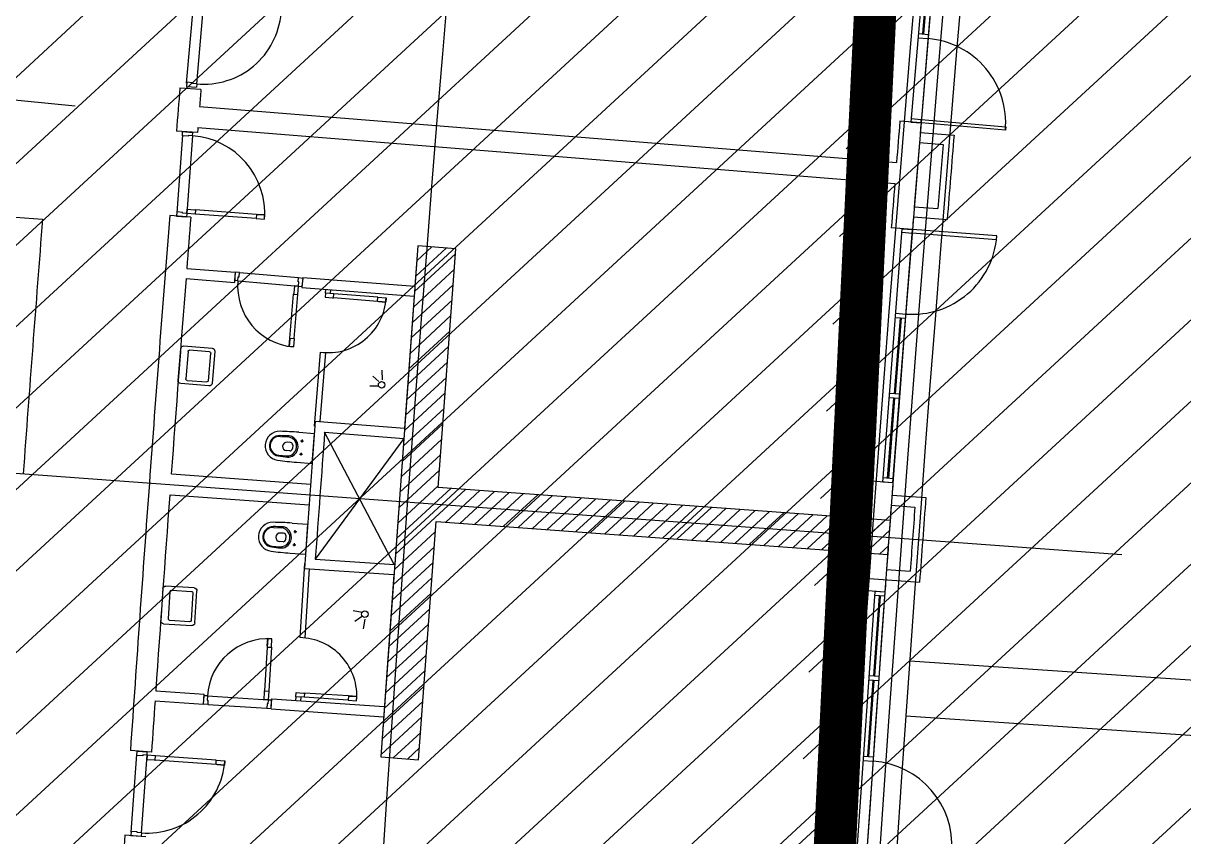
# Model space of a CAD drawing. Extents: x -678889171 to 586587, y -792238163 to 335485.
# Drawn here: x -678773857 to -678760152, y -792006059 to -791996453 of the extents above; entities that cross this region are included whole.
import ezdxf
from ezdxf.enums import TextEntityAlignment as Align

# ---------------------------------------------------------------- set-up
doc = ezdxf.new("R2010")
doc.units = 0
doc.header["$MEASUREMENT"] = 0
for name, color, linetype in [('A-FLOR-PATT', 252, 'Continuous'), ('A-SITE-PATT', 252, 'Continuous'), ('A-WALL', 252, 'Continuous')]:
    doc.layers.add(name, color=color, linetype=linetype)
for name, color, linetype, lineweight in [('BASEMENT3 LAYOUT$0$A-TABL-TEXT', 252, 'Continuous', 30), ('BASEMENT3 LAYOUT$0$HATCH11', 252, 'Continuous', 15), ('BASEMENT3 LAYOUT$0$HATCH2', 252, 'Continuous', 15), ('BASEMENT3 LAYOUT$0$HATCH7', 252, 'Continuous', 15)]:
    doc.layers.add(name, color=color, linetype=linetype, lineweight=lineweight)
doc.styles.add('Ground floor Towers$0$$Bas01-Rname$0$EN-SC', font='swissc.ttf')
doc.styles.add('Ground floor Towers$0$$Bas01-Rname$0$EN-SCL', font='swisscl.ttf')
doc.styles.add('Ground floor Towers$0$04-Ground Floor$0$V2-lower ground$0$LEVEL  FOR LICENSE LOWER GR$0$$LG- LEVEL$0$AR-SR', font='sarb.shx')

# ---------------------------------------------------------------- blocks, each defined once
blk = doc.blocks.new('A$C61C61320')
at = {"layer": 'BASEMENT3 LAYOUT$0$HATCH11'}
h = blk.add_hatch(dxfattribs=at)
h.set_pattern_fill('JIS_WOOD', color=256, scale=1000, style=0)
h.set_pattern_definition([(45, (-55979.95959305647, -92778.05480168064), (-499.9999991609842, 499.9999991609843), [])])
edge = h.paths.add_edge_path()
edge.add_line((-21467.74319023453, -134455.7384705361), (-52625.22989511769, -137297.8907696561))
edge.add_arc((469730.797268165, -78930.5305383486), 525606.8567419754, 175.7647423383216, 186.3757064635938, ccw=False)
edge.add_arc((-39265.1562679424, -44102.43736154633), 15691.08979022459, 0.9729785529091828, 165.2727067888424, ccw=False)
edge.add_arc((542230.0773749191, -76004.92878418005), 566720.1514529854, 176.7459500062832, 185.9199427217102)
at = {"layer": 'BASEMENT3 LAYOUT$0$HATCH2'}
h = blk.add_hatch(dxfattribs=at)
h.set_pattern_fill('JIS_WOOD', color=256, scale=1000, style=0)
h.set_pattern_definition([(45, (-845211.5632561638, -471074.8112416068), (-499.9999991609842, 499.9999991609843), [])])
edge = h.paths.add_edge_path()
edge.add_line((-87728.88771757309, -14436.92520058164), (11085.99286301623, -14077.61977391216))
edge.add_line((11085.9928630162, -14077.61977391216), (11086.00013759563, -61296.12011963065))
edge.add_line((11086.00013759569, -61296.12011963065), (-23868.16462742418, -60220.57708285929))
edge.add_line((-23868.16462742421, -60220.57708285929), (-23388.15647815715, -47455.2645226442))
edge.add_arc((-38984.06513334403, -44366.02445463254), 15898.9235792472, 348.7958745272753, 525.9866040010601)
edge.add_line((-54409.82303213701, -40516.12001080933), (-55179.78612954497, -49076.3717473704))
edge.add_line((-55179.78612954495, -49076.3717473704), (-87616.00626249687, -47227.09333388295))
edge.add_line((-87616.00626249681, -47227.09333388295), (-87728.88771757303, -14436.92520058164))
at = {"layer": 'BASEMENT3 LAYOUT$0$HATCH7'}
h = blk.add_hatch(dxfattribs=at)
h.set_pattern_fill('JIS_WOOD', color=256, scale=1000, style=0)
h.set_pattern_definition([(45, (-95575.72641586163, -175160.5677797335), (-499.9999991609842, 499.9999991609843), [])])
edge = h.paths.add_edge_path()
edge.add_line((-93671.42387769371, -154054.9431899884), (-93352.28011348587, -174711.9075518902))
edge.add_line((-93352.28011348587, -174711.9075518902), (-49398.28305342048, -174321.9428492732))
edge.add_arc((-49194.7644366367, -173977.2776182104), 400.2673467584944, 239.4389137010584, 436.7722825904112)
edge.add_line((-49103.17453308101, -173587.6300358392), (-49353.17453308101, -169321.0603725039))
edge.add_arc((765187.6152318742, -69570.4512780355), 820625.9088071947, 178.5717505264322, 186.9818142228341, ccw=False)
edge.add_line((-55183.34322072996, -49116.28952082794), (-86992.42594180122, -47875.38068783496))
edge.add_line((-86992.42594180116, -47875.38068783496), (-86999.8191618316, -136404.81269691))
edge.add_line((-86999.81916183163, -136404.81269691), (-87007.19406194473, -152784.6622732603))
edge.add_line((-87007.19406194473, -152784.6622732603), (-93671.42387769371, -154054.9431899884))
at = {"layer": 'BASEMENT3 LAYOUT$0$A-TABL-TEXT', "const_width": 500}
blk.add_lwpolyline([(-93352.28011348587, -174516.9252005816), (-47927.38834524783, -174323.9099120742, -0.04910831258971037), (-55178.17453308101, -49001.92520058164), (-88972.05165299936, -47526.12244615683)], format="xyb", dxfattribs=at)
blk = doc.blocks.new('2')
at = {"layer": 'BASEMENT3 LAYOUT$0$A-TABL-TEXT', "const_width": 500}
blk.add_lwpolyline([(24568.57618810749, 57680.4355040497), (69993.46795634553, 57873.45079255712, -0.04910831258971037), (62742.68176851235, 183195.4355040497), (28948.804648594, 184671.2382584745)], format="xyb", dxfattribs=at)
blk = doc.blocks.new('GR')
at = {"layer": 'A-FLOR-PATT'}
for p, q in [((33175.08100243106, 190991.0479850235), (33045.06741714726, 187993.8665644816)), ((33294.96825925268, 190985.8474416122), (33164.95467396882, 187988.6660210702)), ((33144.39315506257, 189040.5453818537), (33183.39723064868, 189939.6998080384)), ((33156.3818807447, 189040.0253275126), (33195.38595633112, 189939.1797537022)), ((24480.91737094305, 188107.7135184731), (24524.03380765158, 189026.7026222632)), ((24600.78551491565, 188102.0896354241), (24643.90195162417, 189021.0787392143)), ((33088.40527890877, 188992.9270379955), (33208.29253573032, 188987.7264945841)), ((33090.57217199683, 189042.8800616712), (33210.45942881839, 189037.6795182599)), ((23178.39045725965, 187783.6208569728), (14368.28727240556, 188266.210271888)), ((24653.50147539996, 188037.5521545683), (24403.61512178559, 188045.4123336582)), ((24481.38602786386, 188117.7025304708), (24479.04274326014, 188067.7574704822)), ((24479.04274326014, 188067.7574704822), (24598.91088723267, 188062.1335874333)), ((24551.3091118478, 188114.4219320256), (24481.38602786386, 188117.7025304708)), ((24550.84045492705, 188104.4329200278), (24551.3091118478, 188114.4219320256)), ((24600.78551491565, 188102.0896354241), (24550.84045492705, 188104.4329200278)), ((24600.78551491565, 188102.0896354241), (24598.91088723267, 188062.1335874333)), ((33046.90224051869, 188035.0804802752), (33166.78949734031, 188029.8799368638)), ((33164.95143866225, 187988.6659143452), (32915.18554275052, 187999.5005052939)), ((33045.06741714726, 187993.8665644816), (33164.95467396882, 187988.6660210702)), ((33164.95144953534, 187988.6661649965), (33166.73511963477, 188028.6263767199)), ((34163.95674909098, 187944.074412779), (33164.95144953534, 187988.6661649965)), ((33166.73511963477, 188028.6263767199), (34165.74041919044, 187984.0346245024)), ((34165.74041919044, 187984.0346245024), (34163.95674909098, 187944.074412779)), ((24645.41844894527, 187837.9167776705), (32895.36190654494, 187510.8949220656)), ((33155.54639619729, 187757.4652263334), (33435.32438333391, 187746.3158125151)), ((33160.41271962516, 187877.3665468154), (33560.09561716614, 187861.4388104471)), ((24633.13295558284, 187527.9191454519), (24383.2101562486, 187534.8124961455)), ((24455.93101902579, 187492.3626672256), (24425.78678003224, 186572.8566450295)), ((24455.60336425419, 187482.3680365495), (24457.24163811253, 187532.3411899298)), ((24525.56577898641, 187480.0744531479), (24455.60336425419, 187482.3680365495)), ((24457.24163811253, 187532.3411899298), (24577.17720622498, 187528.4093326697)), ((24525.89343375808, 187490.0690838239), (24525.56577898641, 187480.0744531479)), ((24575.8665871383, 187488.4308099656), (24525.89343375808, 187490.0690838239)), ((24575.8665871383, 187488.4308099656), (24545.72234814475, 186568.9247877694)), ((24575.8665871383, 187488.4308099656), (24577.17720622498, 187528.4093326697)), ((24635.5164041806, 187588.1129556231), (32885.45986178027, 187261.0911000182)), ((33125.28370763001, 186998.0679853056), (33405.06169476663, 186986.9185714873)), ((33120.59339256305, 186878.1596507262), (33520.27629010379, 186862.2319143578)), ((33114.71836633503, 186727.0892119578), (32864.88174771436, 186736.1476399591)), ((32886.09026440584, 183733.4076672757), (32994.8032866526, 186731.4372666616)), ((32993.35525752788, 186690.2079488949), (33113.27644150326, 186685.8594280051)), ((32994.8032866526, 186731.4372666616), (33114.72447062792, 186727.0887457717)), ((33006.01144838123, 183729.0591463858), (33114.72447062792, 186727.0887457717)), ((33114.72124495953, 186727.0888586856), (33113.32191032635, 186687.1133428967)), ((33113.32191032635, 186687.1133428967), (34112.70981147717, 186652.129976285)), ((34114.10914611033, 186692.1054920739), (33114.72124495953, 186727.0888586856)), ((34112.70981147717, 186652.129976285), (34114.10914611033, 186692.1054920739)), ((24594.43733830076, 186528.6061360357), (24344.51911553718, 186535.4993604987)), ((24426.11443480397, 186582.8512757055), (24424.47616094563, 186532.8781223253)), ((24424.47616094563, 186532.8781223253), (24544.41172905807, 186528.9462650653)), ((24496.07684953619, 186580.5576923038), (24426.11443480397, 186582.8512757055)), ((24495.74919476452, 186570.5630616278), (24496.07684953619, 186580.5576923038)), ((24545.72234814475, 186568.9247877694), (24495.74919476452, 186570.5630616278)), ((24545.72234814475, 186568.9247877694), (24544.41172905807, 186528.9462650653)), ((24545.72234814475, 186568.9247877694), (24547.36062200309, 186618.8979411497)), ((24645.66865490519, 186565.6482400527), (24545.72234814475, 186568.9247877694)), ((24547.36062200309, 186618.8979411497), (24634.31390888468, 186616.0473446361)), ((24634.31390888468, 186616.0473446361), (24647.30692876354, 186615.621393433)), ((24647.30692876354, 186615.621393433), (24645.66865490519, 186565.6482400527)), ((25365.28206358043, 186542.0570964926), (24645.66865490519, 186565.6482400527)), ((25366.92033743878, 186592.0302498728), (24647.30692876354, 186615.621393433)), ((25366.92033743878, 186592.0302498728), (25365.28206358043, 186542.0570964926)), ((25365.28206358043, 186542.0570964926), (25465.22837034088, 186538.7805487759)), ((25466.86664419922, 186588.7537021561), (25366.92033743878, 186592.0302498728)), ((25466.86664419922, 186588.7537021561), (25379.91335731764, 186591.6042986696)), ((25379.91335731764, 186591.6042986696), (25466.86664419922, 186588.7537021561)), ((25465.22837034088, 186538.7805487759), (25466.86664419922, 186588.7537021561)), ((22246.38687574571, 186454.2120644809), (22845.96263627865, 186431.6530888516)), ((27287.94483383125, 186298.8212139755), (27093.63806462256, 180251.9536518145)), ((27287.94483383124, 186298.8212139755), (27272.59190755456, 185821.0349162322)), ((27276.39905788749, 185939.5142360513), (27622.44886891564, 186285.57545719)), ((27282.26820024074, 186122.1631816257), (27452.40817098226, 186292.3087622991)), ((27737.58708549119, 186280.1779271779), (27287.94483383125, 186298.8212139755)), ((27737.58708549118, 186280.1779271779), (27287.94483383124, 186298.8212139755)), ((27642.93325513639, 183456.6588097995), (27737.58708549119, 186280.1779271779)), ((27642.93325513638, 183456.6588097995), (27737.58708549118, 186280.1779271779)), ((27270.52991553416, 185756.8652904769), (27735.63633187636, 186221.9870425178)), ((27264.6607731808, 185574.2163449023), (27729.50452082523, 186039.0754195846)), ((24571.70276512645, 185920.6727845155, -6.574195595121094e-08), (25144.37566509298, 185899.5464427935, -6.574195595121094e-08)), ((25144.37566509298, 185899.5464427935, -6.574195595121094e-08), (25139.86439105868, 185779.6312391942, -6.574195595121094e-08)), ((25144.69817419735, 185899.5345451857, -1.314839119024219e-07), (25140.18790853746, 185799.6363094472, -1.314839119024219e-07)), ((25194.64729206662, 185897.2794123557, -1.314839119024219e-07), (25144.69817419735, 185899.5345451857, -1.314839119024219e-07)), ((25180.14720283287, 185797.8322031832, -1.314839119024219e-07), (25182.40233566281, 185847.7813210525, -1.314839119024219e-07)), ((25182.40233566281, 185847.7813210525, -1.314839119024219e-07), (25192.39215923666, 185847.3302944865, -1.314839119024219e-07)), ((25192.39215923666, 185847.3302944865, -1.314839119024219e-07), (25194.64729206662, 185897.2794123557, -1.314839119024219e-07)), ((25194.64729206661, 185897.2794123557, -1.314839119024219e-07), (25893.93494223624, 185865.7075527365, -1.314839119024219e-07)), ((25891.6798094063, 185815.7584348673, -1.314839119024219e-07), (25893.93494223624, 185865.7075527365, -1.314839119024219e-07)), ((25893.93494223624, 185865.7075527365, -1.314839119024219e-07), (25943.88406010551, 185863.4524199066, -1.314839119024219e-07)), ((25943.83206095718, 185870.0538842808, -6.574195595121094e-08), (25939.32078692287, 185750.1386806815, -6.574195595121094e-08)), ((25943.88406010551, 185863.4524199066, -1.314839119024219e-07), (25939.37379444562, 185763.5541841681, -1.314839119024219e-07)), ((25943.83206095718, 185870.0538842808, -6.574195595121094e-08), (27272.59190755456, 185821.0349162322, -6.574195595121094e-08)), ((27258.7916308275, 185391.5673993278), (27723.37270977409, 185856.1637966515)), ((24567.29020868917, 185800.7539391485, -6.574195595121094e-08), (25139.86439105868, 185779.6312391942, -6.574195595121094e-08)), ((25180.14720283287, 185797.8322031832, -1.314839119024219e-07), (25140.18790853746, 185799.6363094472, -1.314839119024219e-07)), ((25180.14720283287, 185797.8322031832, -1.314839119024219e-07), (25899.41450015021, 185765.3582904321, -1.314839119024219e-07)), ((25849.46538228095, 185767.613423262, -1.314839119024219e-07), (25845.54145115685, 185680.7019581695, -1.314839119024219e-07)), ((25899.41450015021, 185765.3582904321, -1.314839119024219e-07), (25849.46538228095, 185767.613423262, -1.314839119024219e-07)), ((25901.66963298016, 185815.3074083013, -1.314839119024219e-07), (25891.6798094063, 185815.7584348673, -1.314839119024219e-07)), ((25894.90423449033, 185665.4600546935, -1.314839119024219e-07), (25899.41450015021, 185765.3582904321, -1.314839119024219e-07)), ((25899.41450015021, 185765.3582904321, -1.314839119024219e-07), (25901.66963298016, 185815.3074083013, -1.314839119024219e-07)), ((25899.41450015021, 185765.3582904321, -1.314839119024219e-07), (25939.37379444562, 185763.5541841681, -1.314839119024219e-07)), ((25939.32078692287, 185750.1386806815, -6.574195595121094e-08), (27268.7378382407, 185701.0954678477, -6.574195595121094e-08)), ((26218.97217194202, 185696.7677329732), (26220.69982037439, 185739.7583927118)), ((26278.92378166197, 185694.3584816339), (26280.65935883249, 185737.5464394327)), ((27268.7378382407, 185701.0954678477), (27218.57782516691, 184140.1053015827)), ((32958.56561257059, 185732.0940668663), (33078.4867965459, 185727.7455459764)), ((25821.50173518964, 185148.2443616832, -1.314839119024219e-07), (25844.95511662106, 185667.7151875235, -1.314839119024219e-07)), ((25845.54145115685, 185680.7019581695, -1.314839119024219e-07), (25844.95511662106, 185667.7151875235, -1.314839119024219e-07)), ((25844.95511662106, 185667.7151875235, -1.314839119024219e-07), (25894.90423449033, 185665.4600546935, -1.314839119024219e-07)), ((25871.4508530589, 185145.9892288532, -1.314839119024219e-07), (25894.90423449033, 185665.4600546935, -1.314839119024219e-07)), ((26218.97217194221, 185696.7677329733), (26216.96446249288, 185646.8080582069)), ((26216.96446249288, 185646.8080582069), (26303.89429658643, 185643.314643765)), ((26318.89152147503, 185692.7523140746), (26218.97217194221, 185696.7677329733)), ((26278.92378166197, 185694.3584816339), (26218.97217194202, 185696.7677329732)), ((26303.89429658643, 185643.314643765), (26316.8838120257, 185642.7926393082)), ((26316.8838120257, 185642.7926393082), (26318.89152147503, 185692.7523140746)), ((26836.46442959631, 185621.912461035), (26316.8838120257, 185642.7926393082)), ((26838.47213904564, 185671.8721358014), (26318.89152147503, 185692.7523140746)), ((26836.46442959631, 185621.912461035), (26838.47213904564, 185671.8721358014)), ((26936.38377912912, 185617.8970421363), (26836.46442959631, 185621.912461035)), ((26838.47213904564, 185671.8721358014), (26938.39148857845, 185667.8567169028)), ((26936.38377912912, 185617.8970421363), (26849.45394503557, 185621.3904565782)), ((26849.45394503557, 185621.3904565782), (26936.38377912912, 185617.8970421363)), ((26938.39148857845, 185667.8567169028), (26936.38377912912, 185617.8970421363)), ((27252.9224884742, 185208.9184537534), (27717.24089872293, 185673.2521737183)), ((32956.75372886648, 185682.1269068765), (33076.67491284179, 185677.7783859867)), ((33010.58994284847, 185680.1747255074), (32977.97603617365, 184780.7658456694)), ((33022.58206124596, 185679.7398734183), (32989.96815457107, 184780.3309935755)), ((27247.05334612093, 185026.2695081789), (27711.10908767182, 185490.3405507852)), ((27241.1842037676, 184843.6205626045), (27704.97727662069, 185307.4289278521)), ((25816.99146952976, 185048.3461259447, -1.314839119024219e-07), (25821.50173518965, 185148.2443616832, -1.314839119024219e-07)), ((25816.99146952976, 185048.3461259447, -1.314839119024219e-07), (25820.91540065386, 185135.2575910372, -1.314839119024219e-07)), ((25820.91540065386, 185135.2575910372, -1.314839119024219e-07), (25816.99146952976, 185048.3461259447, -1.314839119024219e-07)), ((25866.94058739902, 185046.0909931147, -1.314839119024219e-07), (25816.99146952976, 185048.3461259447, -1.314839119024219e-07)), ((25821.50173518965, 185148.2443616832, -1.314839119024219e-07), (25871.45085305891, 185145.9892288532, -1.314839119024219e-07)), ((25871.45085305891, 185145.9892288532, -1.314839119024219e-07), (25866.94058739902, 185046.0909931147, -1.314839119024219e-07)), ((27235.31506141424, 184660.9716170299), (27698.84546556952, 185124.5173049189)), ((26155.64855490929, 184121.0281193593), (26190.85444999144, 184997.0886811683)), ((26218.00941596824, 184178.5704777398), (26250.80605971115, 184994.6794298291)), ((27229.44591906093, 184478.3226714554), (27692.71365451842, 184941.6056819858)), ((26933.9102834843, 184698.6387718037), (26925.62058407666, 184815.9474203454)), ((27223.57677670769, 184295.673725881), (27686.58184346731, 184758.6940590527)), ((33044.06100659521, 184778.3695061062), (32924.13982262167, 184782.7180270451)), ((26891.98648493574, 184625.3013076553), (26787.70781993865, 184617.9323813384)), ((26890.91919363403, 184677.5806223858), (26820.14840433872, 184739.7630876165)), ((33042.24912287069, 184728.4023461172), (32922.32793889714, 184732.7508670561)), ((32941.7383620914, 183781.4226458741), (32976.16415246954, 184730.7986856796)), ((32953.73048048875, 183780.9877937803), (32988.1562708669, 184730.3638335858)), ((27217.7076343543, 184113.0247803064), (27680.45003241612, 184575.7824361195)), ((-9155, 184460), (35740, 182995)), ((27211.838492001, 183930.375834732), (27674.31822136496, 184392.8708131864)), ((27205.96934964767, 183747.7268891575), (27668.18641031385, 184209.9591902532)), ((26160.53988018911, 184179.5581698462), (27218.57782516691, 184140.1053015827)), ((26276.4143585349, 184056.2355016403), (27212.54549804934, 184020.2482765497)), ((27162.31231214017, 182528.1051965684), (26276.4143585349, 184056.2355016403)), ((25756.44434156759, 183984.4859357132), (25844.88612982796, 183981.3124717257)), ((25877.52808730868, 183917.2449660008), (25838.47529499259, 183918.857839238)), ((25973.83455518806, 184041.2765577942), (26157.92077124777, 184033.6738304698)), ((25996.42845741395, 183940.2581863164), (26031.39864623193, 183938.8139238629)), ((26014.6356830497, 183957.0211494986), (26013.19142059618, 183922.0509606807)), ((26143.27182350499, 183678.9762010303), (26157.92077124777, 184033.6738304698)), ((27212.55337671784, 184020.4823071106), (26227.30376977663, 182553.2661762462)), ((27214.7237136711, 184020.1645404869), (27166.77482755941, 182527.9851107567)), ((27200.1002072944, 183565.0779435831), (27662.05459926274, 184027.0475673201)), ((25873.43463486901, 183818.1294594081), (25834.38184255292, 183819.7423326453)), ((25906.26459562108, 183886.0325791966), (25904.64702167314, 183846.8659677205)), ((25990.03243797696, 183785.3902072654), (26025.00262679494, 183783.9459448118)), ((26008.23966361271, 183802.1531704476), (26006.7954011592, 183767.1829816296)), ((27194.23106494106, 183382.4289980085), (27655.92278821158, 183844.1359443869)), ((33007.82333210397, 183779.0263063257), (32887.90214813044, 183783.3748272647)), ((25747.21862244727, 183761.10192484), (25835.62089917847, 183756.9717610283)), ((25959.18560744528, 183686.5789283547), (26143.27182350499, 183678.9762010303)), ((27188.36192258776, 183199.7800524341), (27649.79097716042, 183661.2243214539)), ((33006.01757044077, 183729.0591692512), (32756.18095182022, 183738.1175972525)), ((33006.01144837944, 183729.0591463367), (32886.09026440584, 183733.4076672757)), ((33000.94676417239, 183584.4867369319), (33400.94193111337, 183571.4166109557)), ((26135.48394871829, 183431.5416273465), (24495.86075451977, 183484.9108064036)), ((27170.75449552783, 182651.8332157106), (27964.37650663851, 183445.4813944845)), ((27176.62363788116, 182834.4821612851), (27793.11136066628, 183450.9902111818)), ((27182.49278023446, 183017.1311068597), (27643.65916610928, 183478.3126985207)), ((32994.48659263717, 183283.6858696234), (27642.93325513639, 183456.6588097995)), ((32994.34533423528, 183283.6904353784), (27642.93325513638, 183456.6588097995)), ((27748.71084189508, 183053.0290090143), (28135.64165261068, 183439.9725777873)), ((27919.95007246893, 183047.4942760642), (28306.90679858282, 183434.4637610899)), ((28091.18930304286, 183041.9595431142), (28478.17194455492, 183428.9549443925)), ((28262.42853361674, 183036.4248101641), (28649.43709052709, 183423.4461276953)), ((28433.6677641907, 183030.8900772141), (28820.70223649923, 183417.9373109979)), ((28604.90699476458, 183025.355344264), (28991.96738247137, 183412.4284943006)), ((28776.14622533851, 183019.820611314), (29163.23252844356, 183406.9196776034)), ((28947.38545591233, 183014.2858783639), (29334.49767441573, 183401.4108609061)), ((29118.62468648626, 183008.7511454139), (29505.7628203879, 183395.9020442088)), ((29289.86391706017, 183003.2164124638), (29677.02796636001, 183390.3932275114)), ((29461.10314763404, 182997.6816795137), (29848.29311233218, 183384.8844108142)), ((29632.34237820792, 182992.1469465637), (30019.55825830431, 183379.3755941168)), ((29803.58160878185, 182986.6122136137), (30190.82340427642, 183373.8667774195)), ((32997.02777060294, 183464.5507477985), (33276.99883846391, 183455.4024944468)), ((26127.4550889616, 183185.8282268326), (24487.84538670336, 183239.6103100496)), ((29974.82083935576, 182981.0774806636), (30362.08855024865, 183368.3579607223)), ((30146.06006992969, 182975.5427477136), (30533.35369622079, 183362.849144025)), ((30317.29930050354, 182970.0080147635), (30704.61884219293, 183357.3403273276)), ((30488.53853107744, 182964.4732818134), (30875.88398816506, 183351.8315106303)), ((30659.77776165135, 182958.9385488634), (31047.14913413723, 183346.322693933)), ((30831.01699222528, 182953.4038159133), (31218.4142801094, 183340.8138772357)), ((31002.25622279913, 182947.8690829633), (31389.67942608151, 183335.3050605384)), ((31173.49545337303, 182942.3343500132), (31560.9445720537, 183329.7962438411)), ((31344.73468394694, 182936.7996170632), (31732.20971802581, 183324.2874271438)), ((31515.97391452087, 182931.2648841132), (31903.47486399804, 183318.7786104465)), ((31687.21314509478, 182925.7301511631), (32074.74000997015, 183313.2697937492)), ((31858.45237566865, 182920.195418213), (32246.00515594232, 183307.7609770519)), ((32029.69160624253, 182914.660685263), (32417.27030191445, 183302.2521603546)), ((32200.93083681646, 182909.125952313), (32588.53544788662, 183296.7433436573)), ((32372.17006739037, 182903.5912193629), (32759.80059385879, 183291.23452696)), ((32543.40929796424, 182898.0564864128), (32931.0657398309, 183285.7257102627)), ((32981.42328071142, 182883.8992391797), (32994.34533423528, 183283.6904353784)), ((32981.42328071143, 182883.8992391797), (32994.48659263717, 183283.6858696234)), ((32714.64852853815, 182892.5217534628), (32990.95626260788, 183168.8385980758)), ((25935.49627399136, 182968.0877602509), (26119.68612997243, 182963.6568055433)), ((26119.68612997243, 182963.6568055433), (26111.14855902029, 182608.7594825297)), ((27543.17370841178, 180233.3225056599), (27634.18010070434, 183056.7308305241)), ((27543.17370841176, 180233.3225056599), (27634.18010070433, 183056.7308305241)), ((27634.18010070434, 183056.7308305241), (32981.42328071143, 182883.8992391797)), ((27634.18010070433, 183056.7308305241), (32981.42328071142, 182883.8992391797)), ((32885.88775911205, 182886.9870205128), (32984.9847329894, 182986.0872618603)), ((25719.11645213525, 182907.5612996917), (25807.59977981941, 182905.9116008374)), ((25841.34037440743, 182842.4158139313), (25802.26559550043, 182843.3558145335)), ((25959.82673428268, 182867.4735242013), (25994.81661119952, 182866.631791854)), ((25976.90080656741, 182849.5577195692), (25977.7425389148, 182884.5475964861)), ((27164.8853531745, 182469.1842701362), (27630.24207301371, 182934.5563339272)), ((25838.95466443996, 182743.2445056413), (25799.87988553296, 182744.1845062435)), ((25869.66747238073, 182772.5143438436), (25870.61021260981, 182811.7030059905)), ((25956.09906245851, 182712.5183549982), (25991.08893937535, 182711.6766226508)), ((25973.17313474323, 182694.6025503662), (25974.01486709062, 182729.5924272829)), ((27159.01621082125, 182286.5353245618), (27624.35417929426, 182751.8886363683)), ((32972.20747799649, 182704.9561499537), (33252.17854585743, 182695.8078966021)), ((25713.73959961606, 182684.0515243706), (25802.19989953811, 182681.4445870734)), ((25926.95870303921, 182613.1904372372), (26111.14855902029, 182608.7594825297)), ((26227.30376977663, 182553.2661762461), (27162.9808805052, 182528.0872054653)), ((27153.14706846786, 182103.8863789872), (27618.46628557489, 182569.2209388095)), ((32718.6301508852, 182593.1779240638), (33368.28365658183, 182571.9500346738)), ((26102.56581873291, 182496.4961165704), (26080.50587660092, 181620.0060014186)), ((26103.6257463528, 182437.7709136206), (27162.92070539351, 182408.0440176055)), ((26161.03719217295, 182435.005479169), (26140.48688202167, 181618.4963694379)), ((32963.80752628902, 182437.1648908451), (32713.91245147457, 182444.4341896528)), ((32843.86645148778, 182440.6545584237), (32756.61882283269, 179441.9235182512)), ((32963.81569309605, 182437.1646533267), (32843.86645148778, 182440.6545584237)), ((32963.81569309463, 182437.1646532775), (32876.56806443947, 179438.4336131051)), ((27162.92070539351, 182408.0440176055), (27093.63806462254, 180251.9536518145)), ((27147.27792611459, 181921.2374334128), (27612.57839185552, 182386.5532412507)), ((32962.36156597223, 182387.1858026565), (32842.41232436402, 182390.6757077536)), ((32896.26113423817, 182389.1089847504), (32868.63271849739, 181439.5108220291)), ((32908.256058399, 182388.7599942407), (32880.62764265823, 181439.1618315193)), ((27141.40878376126, 181738.5884878382), (27606.69049813613, 182203.8855436918)), ((27135.53964140796, 181555.9395422638), (27600.80260441673, 182021.217846133)), ((26804.41322673349, 181945.2292016256), (26700.83805748706, 181959.3898994974)), ((26799.93532861521, 181893.131079895), (26725.25612420123, 181835.7012964396)), ((26841.46000086089, 181869.311317967), (26825.529874312, 181752.7940694281)), ((27129.6704990546, 181373.2905966893), (27594.91471069734, 181838.5501485742)), ((25704.09421910129, 181593.264312933, -1.314839119024219e-07), (25702.07333533532, 181493.2847348743, -1.314839119024219e-07)), ((25704.09421910129, 181593.264312933, -1.314839119024219e-07), (25702.33605022489, 181506.2820800219, -1.314839119024219e-07)), ((25702.33605022489, 181506.2820800219, -1.314839119024219e-07), (25704.09421910129, 181593.264312933, -1.314839119024219e-07)), ((25754.08400813065, 181592.25387105, -1.314839119024219e-07), (25704.09421910129, 181593.264312933, -1.314839119024219e-07)), ((25752.06312436467, 181492.2742929913, -1.314839119024219e-07), (25754.08400813065, 181592.25387105, -1.314839119024219e-07)), ((27123.80135670133, 181190.6416511149), (27589.026816978, 181655.8824510154)), ((106874.8408067953, 179631.7983974313), (33289.12760127243, 181633.8713096758)), ((25702.07333533531, 181493.2847348743, -1.314839119024219e-07), (25691.56473975225, 180973.390928969, -1.314839119024219e-07)), ((25702.07333533532, 181493.2847348743, -1.314839119024219e-07), (25752.06312436467, 181492.2742929913, -1.314839119024219e-07)), ((25752.06312436466, 181492.2742929913, -1.314839119024219e-07), (25741.5545287816, 180972.380487086, -1.314839119024219e-07)), ((27117.93221434802, 181007.9927055404), (27583.13892325855, 181473.2147534565)), ((32933.27902349627, 181387.6087892538), (32813.32978188807, 181391.0986943509)), ((32934.73315062012, 181437.5876399239), (32814.7839090119, 181441.0775450211)), ((32841.00430275596, 180489.9126592856), (32867.17859135314, 181389.5319713595)), ((32852.9992269166, 180489.5636687711), (32879.17351551403, 181389.1829808498)), ((27112.06307199472, 180825.3437599659), (27577.25102953924, 181290.5470558977)), ((27106.19392964139, 180642.6948143914), (27571.36313581985, 181107.8793583389)), ((24407.94025438219, 180924.0441261037, -6.574195595121094e-08), (24980.67198975015, 180907.7431423337, -6.574195595121094e-08)), ((24977.34537015558, 180787.7892293098, -6.574195595121094e-08), (24980.67198975015, 180907.7431423337, -6.574195595121094e-08)), ((25689.54385598627, 180873.4113509103, -1.314839119024219e-07), (25691.30202486267, 180960.3935838214, -1.314839119024219e-07)), ((25691.30202486267, 180960.3935838214, -1.314839119024219e-07), (25691.56473975225, 180973.390928969, -1.314839119024219e-07)), ((25691.56473975225, 180973.390928969, -1.314839119024219e-07), (25741.5545287816, 180972.380487086, -1.314839119024219e-07)), ((25741.5545287816, 180972.380487086, -1.314839119024219e-07), (25739.53364501563, 180872.4009090273, -1.314839119024219e-07)), ((26062.88736931177, 180919.9838803231), (26061.80482832386, 180876.9721412408)), ((26062.88736931178, 180919.9838803231), (26064.14539596239, 180969.968051507)), ((26162.85571167964, 180917.4678270218), (26062.88736931178, 180919.9838803231)), ((26122.86837473274, 180918.4742483423), (26062.88736931177, 180919.9838803231)), ((26064.14539596239, 180969.968051507), (26151.11785382243, 180967.779085135)), ((26122.86837473274, 180918.4742483423), (26121.78086561366, 180875.2651144601)), ((26151.11785382243, 180967.779085135), (26164.11373833026, 180967.4519982058)), ((26164.11373833026, 180967.4519982058), (26162.85571167964, 180917.4678270218)), ((26682.6910919925, 180904.3843498555), (26162.85571167964, 180917.4678270218)), ((26683.94911864311, 180954.3685210395), (26164.11373833026, 180967.4519982058)), ((26683.94911864311, 180954.3685210395), (26682.6910919925, 180904.3843498555)), ((26682.6910919925, 180904.3843498555), (26782.65943436035, 180901.8682965543)), ((26783.91746101096, 180951.8524677383), (26683.94911864311, 180954.3685210395)), ((26783.91746101096, 180951.8524677383), (26696.94500315092, 180954.0414341103)), ((26696.94500315092, 180954.0414341103), (26783.91746101096, 180951.8524677383)), ((26782.65943436035, 180901.8682965543), (26783.91746101096, 180951.8524677383)), ((27100.32478728803, 180460.0458688169), (27565.47524210045, 180925.21166078)), ((106856.9589108514, 178979.7248944304), (33269.81960558624, 180984.3580870469)), ((24404.51489002686, 180804.0930235348, -6.574195595121094e-08), (24977.34537015558, 180787.7892293098, -6.574195595121094e-08)), ((24977.66796800352, 180787.7800475901, -1.314839119024219e-07), (24979.68885176949, 180887.7596256487, -1.314839119024219e-07)), ((25027.65775703287, 180786.7696057071, -1.314839119024219e-07), (24977.66796800352, 180787.7800475901, -1.314839119024219e-07)), ((25019.68068299297, 180886.9512721424, -1.314839119024219e-07), (24979.68885176949, 180887.7596256487, -1.314839119024219e-07)), ((25019.68068299297, 180886.9512721424, -1.314839119024219e-07), (25018.67024110998, 180836.961483113, -1.314839119024219e-07)), ((25018.67024110998, 180836.961483113, -1.314839119024219e-07), (25028.66819891585, 180836.7593947364, -1.314839119024219e-07)), ((25019.68068299297, 180886.9512721424, -1.314839119024219e-07), (25739.53364501563, 180872.4009090273, -1.314839119024219e-07)), ((25028.66819891585, 180836.7593947364, -1.314839119024219e-07), (25027.65775703287, 180786.7696057071, -1.314839119024219e-07)), ((25027.65775703287, 180786.7696057071, -1.314839119024219e-07), (25727.51480344378, 180772.6234193453, -1.314839119024219e-07)), ((25739.53364501563, 180872.4009090273, -1.314839119024219e-07), (25689.54385598627, 180873.4113509103, -1.314839119024219e-07)), ((25728.52524532676, 180822.6132083746, -1.314839119024219e-07), (25727.51480344378, 180772.6234193453, -1.314839119024219e-07)), ((25727.51480344378, 180772.6234193453, -1.314839119024219e-07), (25777.50459247314, 180771.6129774623, -1.314839119024219e-07)), ((25738.52320313264, 180822.411119998, -1.314839119024219e-07), (25728.52524532676, 180822.6132083746, -1.314839119024219e-07)), ((25739.53364501562, 180872.4009090273, -1.314839119024219e-07), (25738.52320313264, 180822.411119998, -1.314839119024219e-07)), ((25739.53364501562, 180872.4009090273, -1.314839119024219e-07), (25779.52547623911, 180871.5925555209, -1.314839119024219e-07)), ((25777.0217493096, 180765.0289894402, -6.574195595121094e-08), (25780.34836890417, 180884.982902464, -6.574195595121094e-08)), ((25777.50459247314, 180771.6129774623, -1.314839119024219e-07), (25779.52547623911, 180871.5925555209, -1.314839119024219e-07)), ((25780.34836890417, 180884.982902464, -6.574195595121094e-08), (27110.13123071272, 180847.1348708124, -6.574195595121094e-08)), ((25777.0217493096, 180765.0289894402, -6.574195595121094e-08), (27106.14722555725, 180727.1996681738, -6.574195595121094e-08)), ((27094.45564493476, 180277.3969232425), (27559.58734838106, 180742.5439632213)), ((27239.7322688924, 180245.8987276253), (27553.69945466172, 180559.8762656624)), ((27409.47138619397, 180238.8638319406), (27547.8115609423, 180377.2085681036)), ((32785.70136571796, 180441.5005316421), (32905.65060732474, 180438.0106264958)), ((32787.15549286221, 180491.4793823116), (32907.10473446899, 180487.9894771654)), ((27093.63806462256, 180251.9536518145), (27543.17370841178, 180233.3225056599)), ((27093.63806462254, 180251.9536518145), (27543.17370841176, 180233.3225056599)), ((24387.51403383651, 180195.9723187428), (24137.67891671337, 180205.4088893524)), ((24186.38748392307, 179243.3135326025), (24216.33447928644, 180162.8259998743)), ((24216.00896846735, 180152.8312991431), (24217.63652256318, 180202.8048027991)), ((24285.97187358575, 180150.5527234089), (24216.00896846735, 180152.8312991431)), ((24217.63652256318, 180202.8048027991), (24337.57293133766, 180198.8986729691)), ((24286.29738440492, 180160.5474241401), (24285.97187358575, 180150.5527234089)), ((24336.27088806099, 180158.9198700443), (24286.29738440492, 180160.5474241401)), ((24306.32389269762, 179239.4074027725), (24336.27088806099, 180158.9198700443)), ((24336.27088806099, 180158.9198700443), (24334.64333396516, 180108.9463663882)), ((24334.64333396516, 180108.9463663882), (24421.59723032672, 180106.1144222615)), ((24336.27088806099, 180158.9198700443), (24337.57293133766, 180198.8986729691)), ((24436.21789537313, 180155.6647618526), (24336.27088806099, 180158.9198700443)), ((24421.59723032672, 180106.1144222615), (24434.5903412773, 180105.6912581965)), ((24434.5903412773, 180105.6912581965), (24436.21789537313, 180155.6647618526)), ((25154.20879392475, 180082.2544792165), (24434.5903412773, 180105.6912581965)), ((25155.83634802059, 180132.2279828726), (24436.21789537313, 180155.6647618526)), ((25154.20879392475, 180082.2544792165), (25155.83634802059, 180132.2279828726)), ((25254.1558012369, 180078.9993710248), (25154.20879392475, 180082.2544792165)), ((25155.83634802059, 180132.2279828726), (25255.78335533273, 180128.9728746809)), ((25254.1558012369, 180078.9993710248), (25167.20190487533, 180081.8313151516)), ((25167.20190487533, 180081.8313151516), (25254.1558012369, 180078.9993710248)), ((25255.78335533273, 180128.9728746809), (25254.1558012369, 180078.9993710248)), ((24360.89023835246, 179196.2648539815), (24111.05054618052, 179205.7015973962)), ((24186.71299474231, 179253.3082333338), (24185.08544064647, 179203.3347296777)), ((24185.08544064647, 179203.3347296777), (24305.02184942095, 179199.4285998477)), ((24256.67589986071, 179251.0296575996), (24186.71299474231, 179253.3082333338)), ((24256.35038904154, 179241.0349568684), (24256.67589986071, 179251.0296575996)), ((24306.32389269762, 179239.4074027725), (24256.35038904154, 179241.0349568684)), ((24306.32389269762, 179239.4074027725), (24305.02184942095, 179199.4285998477))]:
    blk.add_line(p, q, dxfattribs=at)
at = {"layer": 'A-FLOR-PATT', "extrusion": (-4.226780152374865e-17, 1.774388391300233e-18, -1)}
for p, q in [((24522.85443178134, 184593.9636287956), (24538.79199784866, 184973.6132491612)), ((24573.69674959267, 185005.7054892464), (24908.68170873891, 184991.6429309518)), ((24626.94944042969, 184941.9478203539), (24613.35563407815, 184618.1290265124)), ((24878.89128770411, 184948.1501495901), (24644.40181630175, 184957.9939403964)), ((24881.34360139514, 184606.8789798765), (24894.93740774668, 184930.697773718)), ((24940.77394882403, 184956.7381792075), (24924.83638275671, 184577.088558842)), ((24889.93163101259, 184544.9963187566), (24554.94667186635, 184559.0588770513)), ((24629.40175412071, 184600.6766506403), (24863.89122552308, 184590.8328598341))]:
    blk.add_line(p, q, dxfattribs=at)
at = {"layer": 'A-FLOR-PATT', "extrusion": (-4.229347408016339e-17, 9.887113050522392e-19, -1)}
for p, q in [((24811.87145665614, 182156.0604703126), (24476.6830348277, 182163.896302886)), ((24442.38060938747, 182131.1610439603), (24433.49999913771, 181751.2808325548)), ((24523.53656433977, 181777.1236456874), (24531.11120249395, 182101.1391201218)), ((24548.26241521403, 182117.5067495845), (24782.89431049401, 182112.0216667831)), ((24799.26193995675, 182094.8704540632), (24791.68730180257, 181770.8549796287)), ((24835.72610533191, 181741.8778334667), (24844.60671558167, 182121.7580448722)), ((24774.53608908248, 181754.4873501661), (24539.9041938025, 181759.9724329674)), ((24466.23525806324, 181716.9784071144), (24801.42367989168, 181709.142574541))]:
    blk.add_line(p, q, dxfattribs=at)
at = {"layer": 'A-FLOR-PATT'}
for centre, radius in [((26926.29617636282, 184641.0455323598), 38.24641586430791), ((26013.91355182294, 183939.5360550897), 7.499999999999994), ((26007.51753238595, 183784.6680760386), 7.499999999999994), ((25977.3216727411, 182867.0526580276), 7.5), ((25973.59400091693, 182712.0974888245), 7.5), ((26837.6219212116, 181927.2787657416), 38.24641586430791)]:
    blk.add_circle(centre, radius, dxfattribs=at)
for centre, radius, start, end in [((632160.654919429, 163506.251165366), 618245.8226879981, 171.0764646735087, 189.9103746877842), ((632160.654919429, 163506.251165366), 613595.8226879981, 171.0737824436527, 189.9862451256833), ((632160.654919429, 163506.251165366), 605195.8226879981, 171.0737824436527, 190.1263033448895), ((632160.6549194276, 163506.2511653661), 599695.8226879967, 171.0616030214717, 190.2201678661017), ((632160.6549194327, 163506.2511653659), 599145.8226880017, 171.0631954506245, 190.2296506374575), ((632160.654919429, 163506.251165366), 599345.8226879981, 177.29999390148, 189.341260597947), ((632160.654919429, 163506.251165366), 599495.8226879981, 177.314475104929, 183.8702510494927), ((24643.90195162417, 189021.0787392143), 919.9999999997029, 267.3138097059228, 357.3138097061017), ((33164.95145600684, 187988.6661647077), 999.9999999999949, 357.4442333119591, 87.44423331282923), ((631654.4710014216, 163522.3002113941), 607745.8226879981, 177.6873535918504, 177.7356095684093), ((631654.4710014216, 163522.3002113941), 607495.8226879981, 177.6872236256833, 177.706067598559), ((632160.6549194291, 163506.251165366), 599745.8226879981, 177.6594247865144, 177.705978397044), ((632160.6549194291, 163506.251165366), 599495.8226879981, 177.6594845453141, 177.6701306314324), ((632160.6549194291, 163506.251165366), 599495.8226879981, 177.6815994276187, 177.7542351219771), ((632160.6549194291, 163506.251165366), 599095.8226879981, 177.6699972717084, 177.7656401040515), ((632160.6549194291, 163506.251165366), 599215.8226879981, 177.6815824571079, 177.7542520924878), ((24545.72234814475, 186568.9247877694), 919.9999999997044, 358.122340373742, 88.12234037372147), ((631654.4710014216, 163522.3002113941), 607495.8226879981, 177.7296462714772, 177.7353278799258), ((632160.6549194291, 163506.251165366), 599745.8226879981, 177.7298561525521, 177.7802128876518), ((632160.6549194291, 163506.251165366), 599495.8226879981, 177.7657039181633, 177.780153128852), ((33114.72125143352, 186727.088858459), 999.9999999999948, 267.9951917166882, 357.9951917170902), ((631654.4710014216, 163522.3002113941), 607745.8226879981, 177.8298913035397, 178.1284393696755), ((631654.4710014216, 163522.3002113941), 607495.8226879981, 177.8296484208211, 177.8870255455869), ((632160.6549194544, 163506.2511660039), 609745.822687998, 177.8452686410188, 178.1284856225191), ((631654.4710014216, 163522.3002113941), 607495.8226879981, 177.8983433093053, 178.1168654600066), ((25899.41450015021, 185765.3582904321, -1.314839119024219e-07), 719.9999999997038, 177.4149311812175, 267.4149311803846), ((26251.45239573916, 185681.758879118, -3.542665253086028e-08), 687.0797532929823, 264.9815820318387, 358.8406155499279), ((632160.6549194291, 163506.251165366), 606352.6408370575, 178.0461487864683, 178.2108225237933), ((632160.6549194291, 163506.251165366), 606232.6408370575, 178.0574240004337, 178.19954729621), ((25752.43571897732, 183872.7689753993), 171.5000000000024, 90.84319608637627, 264.4268813311071), ((25752.43571897734, 183872.7689753993), 120.4999999999999, 90.84319608935787, 264.4268813280274), ((25752.43571897734, 183872.7689753993), 111.78885578103, 87.94499724665748, 267.325080170776), ((25808.77598907073, 180044.6835500241), 4000.000000000613, 87.63503870871912, 90.84319608635366), ((25808.77598907229, 180044.6835500247), 3948.999999999997, 89.25936074610576, 90.84319608935787), ((25836.42856877275, 183869.3000859417), 49.59999999999993, 87.63503870882596, 267.635038708826), ((25840.86033927424, 183869.117054624), 112.2676204798004, 267.325080170776, 87.94499724665748), ((25858.52906177432, 183893.3619766741), 99.99999999999993, 53.91694181423939, 89.25936074610576), ((25840.86033927424, 183869.117054624), 129.9999999999999, 301.3531356029164, 53.91694181423939), ((25874.67257411488, 183848.1039069664), 29.99999999999998, 267.635038708826, 357.6350387083837), ((25876.29014806281, 183887.2705184425), 29.99999999999998, 357.6350387083837, 87.63503870882596), ((26124.24417356091, 187683.1719361247), 4000.000000000601, 264.426881331109, 267.6350387087435), ((26124.24417356106, 187683.1719361241), 3948.999999999997, 264.4268813280274, 266.0107166647447), ((25856.46967845222, 183843.4977546643), 99.99999999999993, 266.0107166647447, 301.3531356029164), ((632624.709668212, 163490.6692694524), 600210.1389581448, 178.0668212691679, 178.1094435976241), ((632160.6549194291, 163506.251165366), 599495.8226879981, 178.0668732549734, 178.0806989790745), ((632160.6549194291, 163506.251165366), 599095.8226879981, 178.080667073224, 178.1763047694331), ((631654.5030470495, 163523.2809285148), 607745.8226879981, 178.1285318769526, 178.4270799430991), ((632160.6549194291, 163506.251165366), 599495.8226879981, 178.0921677752608, 178.1648034696192), ((632160.6549194291, 163506.251165366), 599215.8226879981, 178.09215080475, 178.1648204401299), ((631654.5030470495, 163523.2809285148), 607495.8226879981, 178.1401057881481, 178.3586279364823), ((25717.03260302893, 182795.791868049), 171.5000000000068, 91.83008991557062, 265.4137751603027), ((25839.29829143157, 178969.2446840403), 4000.000000000681, 88.62193253793168, 91.83008991556619), ((25717.03260302895, 182795.791868049), 120.5, 91.83008991851116, 265.4137751571227), ((25717.03260302895, 182795.791868049), 111.7888557810301, 88.93189107593882, 268.3119739999659), ((25839.29829143195, 178969.244684041), 3949, 90.24625458192564, 91.83008991851116), ((25801.0727405167, 182793.7701603885), 49.59999999999997, 88.62193253782876, 268.6219325378287), ((25805.50700609009, 182793.6634876849), 112.2676204798005, 268.3119739999659, 88.93189107593882), ((25822.75552049001, 182818.2091339586), 100, 54.90383564356628, 90.24625458192564), ((25840.61888953824, 182812.4244908597), 30, 358.6219325380522, 88.62193253782876), ((25805.50700609009, 182793.6634876849), 130, 302.3400294320927, 54.90383564356628), ((632160.6549194291, 163506.251165366), 599745.8226879981, 178.1476822068597, 178.1904694920044), ((25839.67614930916, 182773.2358287128), 30, 268.6219325378287, 358.6219325380522), ((26023.15668559733, 186612.0335134477), 4000.000000000553, 265.4137751603212, 268.6219325379557), ((26023.15668559862, 186612.0335134471), 3949, 265.4137751571227, 266.9976105006062), ((25821.55528880519, 182768.3168385593), 100, 266.9976105006062, 302.3400294320927), ((632160.6549194291, 163506.251165366), 599495.8226879981, 178.1762722658054, 178.1904097332046), ((25739.53364501563, 180872.4009090273, -1.314839119024219e-07), 719.9999999997038, 88.84204006611223, 178.8420400657081), ((26096.27811244917, 180932.840353583, -3.542665253086035e-08), 687.0797532929839, 357.4163556964658, 91.27538921481325), ((631654.5030470495, 163523.2809285148), 607495.8226879981, 178.3699456994442, 178.4273228264847), ((32876.564844756, 179438.4337108258), 999.9999999999949, 358.2615458697894, 88.26154586937267), ((24336.27088806099, 180158.9198700443), 919.9999999997044, 268.134630872866, 358.1346308732895), ((631654.5030470495, 163523.2809285148), 607745.8226879981, 178.5213616779632, 178.5696176532931)]:
    blk.add_arc(centre, radius, start, end, dxfattribs=at)
at = {"layer": 'A-FLOR-PATT', "extrusion": (-4.226780152374865e-17, 1.774388391300233e-18, -1)}
for centre, radius, start, end in [((-24572.29049376317, 184972.2069933317), 33.52800000000002, 2.403846531175525, 92.40384653117553), ((-24643.69868838694, 184941.2446924391), 16.76400000000001, 2.403846531175525, 92.40384653117553), ((-24878.18815978931, 184931.4009016328), 16.76400000000001, 92.40384653117553, 182.4038465311755), ((-24907.27545290941, 184958.144435037), 33.52800000000002, 92.40384653117553, 182.4038465311755), ((-24630.1048820354, 184617.4258985976), 16.76400000000001, 272.4038465311755, 2.403846531175525), ((-24864.59435343777, 184607.5821077913), 16.76400000000001, 182.4038465311755, 272.4038465311755), ((-24556.35292769584, 184592.5573729661), 33.52800000000002, 272.4038465311755, 2.403846531175525), ((-24891.33788684208, 184578.4948146715), 33.52800000000002, 182.4038465311755, 272.4038465311755)]:
    blk.add_arc(centre, radius, start, end, dxfattribs=at)
at = {"layer": 'A-FLOR-PATT', "extrusion": (-4.229347408016339e-17, 9.887113050522392e-19, -1)}
for centre, radius, start, end in [((-24475.89945157035, 182130.3774607029), 33.52799999999999, 1.339182224363192, 91.33918222428525), ((-24811.08787339879, 182122.5416281295), 33.52799999999999, 91.33918222428525, 181.3391822243632), ((-24547.87062358536, 182100.7473284932), 16.764, 1.339182224363192, 91.33918222428525), ((-24782.50251886534, 182095.2622456918), 16.764, 91.33918222428525, 181.3391822243632), ((-24467.01884132059, 181750.4972492974), 33.52799999999999, 271.3391822242853, 1.339182224363192), ((-24540.29598543118, 181776.7318540587), 16.764, 271.3391822242853, 1.339182224363192), ((-24774.92788071116, 181771.2467712574), 16.764, 181.3391822243632, 271.3391822242853), ((-24802.20726314903, 181742.6614167241), 33.52799999999999, 181.3391822243632, 271.3391822242853)]:
    blk.add_arc(centre, radius, start, end, dxfattribs=at)
at = {"layer": 'A-FLOR-PATT', "style": 'Ground floor Towers$0$04-Ground Floor$0$V2-lower ground$0$LEVEL  FOR LICENSE LOWER GR$0$$LG- LEVEL$0$AR-SR', "flags": 12}
for tag, p in [('L', (30296.07288644527, 72859.53473235783)), ('P', (30237.50458115668, 72203.99769414036))]:
    blk.add_attdef(tag, text='', height=500, dxfattribs=at).set_placement(p, align=Align.RIGHT)
at = {"layer": 'A-FLOR-PATT'}
for tag, p, height, style in [('N', (85492.25876324323, 56633.4995742733), 250, 'Ground floor Towers$0$$Bas01-Rname$0$EN-SC'), ('N', (89389.48149106537, 56633.4995742733), 250, 'Ground floor Towers$0$$Bas01-Rname$0$EN-SC'), ('N', (94597.61363499537, 56633.4995742733), 250, 'Ground floor Towers$0$$Bas01-Rname$0$EN-SC'), ('AN', (85922.66280553787, 56313.08159666645), 200, 'Ground floor Towers$0$$Bas01-Rname$0$EN-SCL'), ('AN', (89819.88553336001, 56313.08159666645), 200, 'Ground floor Towers$0$$Bas01-Rname$0$EN-SCL'), ('AN', (95028.01767729002, 56313.08159666645), 200, 'Ground floor Towers$0$$Bas01-Rname$0$EN-SCL'), ('SN', (85299.47460008037, 56025.08594095582), 200, 'Ground floor Towers$0$$Bas01-Rname$0$EN-SCL'), ('F', (85927.04975899268, 56008.67972904726), 200, 'Ground floor Towers$0$$Bas01-Rname$0$EN-SCL'), ('SN', (89196.69732790251, 56025.08594095582), 200, 'Ground floor Towers$0$$Bas01-Rname$0$EN-SCL'), ('F', (89824.27248681482, 56008.67972904726), 200, 'Ground floor Towers$0$$Bas01-Rname$0$EN-SCL'), ('SN', (94404.82947183252, 56025.08594095582), 200, 'Ground floor Towers$0$$Bas01-Rname$0$EN-SCL'), ('F', (95032.40463074483, 56008.67972904726), 200, 'Ground floor Towers$0$$Bas01-Rname$0$EN-SCL')]:
    blk.add_attdef(tag, p, '', height=height, dxfattribs=dict(at, style=style))
at = {"layer": 'A-FLOR-PATT', "style": 'Ground floor Towers$0$$Bas01-Rname$0$EN-SCL', "width": 0.8}
for p in [(85305.16036184286, 56295.1433535593), (89202.383089665, 56295.1433535593), (94410.51523359501, 56295.1433535593)]:
    blk.add_attdef('FN', p, '', height=250, dxfattribs=at)

msp = doc.modelspace()

# ---------------------------------------------------------------- block references
at = {"layer": 'A-SITE-PATT', "rotation": 357.6731745000001}
for name, p in [('2', (-678833487.1858103, -792167746.3685482, -212772)), ('A$C61C61320', (-678706236.4347705, -791940527.995869, -212772))]:
    msp.add_blockref(name, p, dxfattribs=at)

# ---------------------------------------------------------------- next in the draw order: block references
at = {"layer": 'A-WALL', "rotation": 357.6731745000001}
msp.add_blockref('GR', (-678804025.0995113, -792184118.4910543, -212772), dxfattribs=at)

doc.saveas('drawing.dxf')
